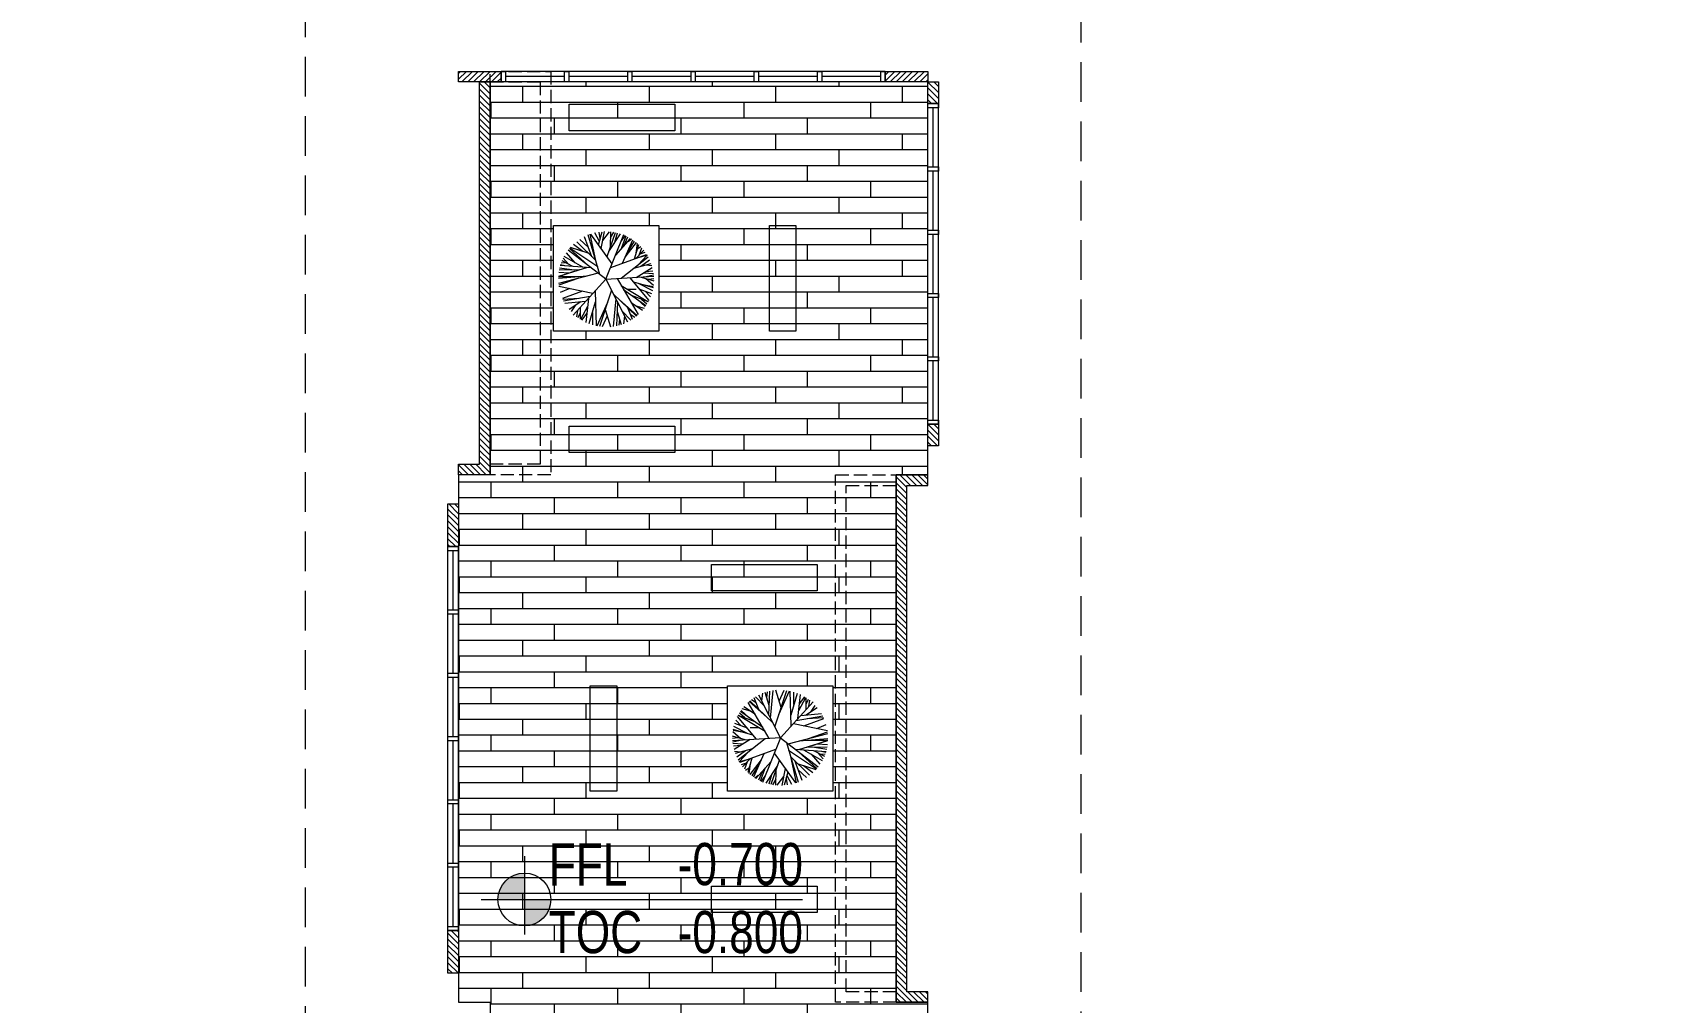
# Model space of a CAD drawing. Header units: millimetres. Extents: x -162958 to 167200, y -450 to 146301.
# Drawn here: x 42975 to 73973, y 101450 to 119833 of the extents above; entities that cross this region are included whole.
import ezdxf
from ezdxf.enums import TextEntityAlignment as Align

# ---------------------------------------------------------------- set-up
doc = ezdxf.new("R2010")
doc.units = ezdxf.units.MM
doc.linetypes.add('Xr_MB nha xuong CM2$0$DASH', pattern=[0.35, 0.25, -0.1])
doc.linetypes.add('Xr_MB nha xuong CM2$0$HIDDENX2', pattern=[0.75, 0.5, -0.25])
doc.layers.get('0').update_dxf_attribs({"lineweight": 5})
for name, color, linetype, lineweight in [('A-Dim', 8, 'Continuous', 5), ('A-Dim-Area', 7, 'Continuous', 5), ('A-Text', 2, 'Continuous', 5), ('CJSC.2-Tuong', 3, 'Continuous', 5), ('CJSC.6-Hatch', 251, 'Continuous', 5), ('FLOOR FINISHED', 253, 'Continuous', 5), ('Xr_MB nha xuong CM2$0$A-Solid-Stair', 151, 'Continuous', 5), ('Xr_MB nha xuong CM2$0$A-Solid-Wall H', 9, 'Continuous', 18), ('Xr_MB nha xuong CM2$0$A-Solid-WallC', 2, 'Continuous', 5), ('Xr_MB nha xuong CM2$0$A-Solid-Window', 4, 'Continuous', 5), ('Xr_MB nha xuong CM2$0$CJSC.11-Khuat', 152, 'Xr_MB nha xuong CM2$0$HIDDENX2', 5)]:
    doc.layers.add(name, color=color, linetype=linetype, lineweight=lineweight)
doc.styles.add('CJSC1', font='arial.ttf', dxfattribs={"width": 0.75})

# ---------------------------------------------------------------- blocks, each defined once
blk = doc.blocks.new('COT CAO DO')
at = {"layer": 'A-Dim'}
h = blk.add_hatch(color=256, dxfattribs=at)
h.paths.add_polyline_path([(0, 586, 0.414214), (-586, 0), (0, 0)])
h.paths.add_polyline_path([(586, 0), (0, 0), (0, -586, 0.414214)])
for p, q in [((0, 961), (0, -774)), ((-961, 0), (6166, 1))]:
    blk.add_line(p, q, dxfattribs=at)
blk.add_circle((0, 0), 586, dxfattribs=at)
at = {"layer": 'A-Text', "color": 6, "style": 'CJSC1', "width": 0.75}
for s, p in [('FFL', (541, 309)), ('TOC', (541, -1188))]:
    blk.add_text(s, height=935, dxfattribs=at).set_placement(p)
for tag, p in [('%%P0.000', (6173, 318)), ('-0.050', (6173, -1188))]:
    blk.add_attdef(tag, text='', height=935, dxfattribs=at).set_placement(p, align=Align.RIGHT)
blk = doc.blocks.new('A$C0c999cd2')
at = {"layer": 'CJSC.6-Hatch'}
h = blk.add_hatch(dxfattribs=at)
h.set_pattern_fill('BOARDW', color=250, scale=150, angle=180, pattern_type=2)
h.set_pattern_definition([(180, (-1016937.57, -1791282.35), (-4e-14, -300), []), (270, (-1016937.57, -1791282.35), (600, -600), [300, -2100]), (270, (-1018137.57, -1791582.35), (600, -600), [300, -2100])])
h.paths.add_polyline_path([(10000, -1100), (1700, -1100), (1700, -8550), (1100, -8550), (1100, -18550), (1700, -18550), (1700, -28550), (1100, -28550), (1100, -35000), (3600, -35000), (3600, -35300), (9400, -35300), (9400, -28550), (10000, -28550), (10000, -18550), (9400, -18550), (9400, -8550), (10000, -8550)])
h.paths.add_polyline_path([(2900, -22550), (4900, -22550), (4900, -24550), (2900, -24550)], flags=16)
h.paths.add_polyline_path([(6200, -12550), (8200, -12550), (8200, -14550), (6200, -14550)], flags=16)
h.paths.add_polyline_path([(2900, -3825), (4900, -3825), (4900, -5825), (2900, -5825)], flags=16)
at = {"layer": 'FLOOR FINISHED', "elevation": 0}
for points in [[(10000, -1100), (1700, -1100), (1700, -8550), (1700, -8550), (1100, -8550), (1100, -18550), (1700, -18550), (1700, -28550), (1100, -28550), (1100, -35000), (3600, -35000), (3600, -35300), (9400, -35300), (9400, -28550), (10000, -28550), (10000, -18550), (9400, -18550), (9400, -8550), (10000, -8550)], [(2900, -3825), (4900, -3825), (4900, -5825), (2900, -5825)], [(6200, -12550), (8200, -12550), (8200, -14550), (6200, -14550)]]:
    blk.add_lwpolyline(points, close=True, dxfattribs=at)
blk = doc.blocks.new('Xr_MB nha xuong CM2$0$2026234234234')
at = {"color": 0}
for p, q in [((46122, 17178), (46112, 17240)), ((46192, 17153), (46119, 17247)), ((46181, 17177), (46131, 17256)), ((46208, 17115), (46143, 17265)), ((46173, 17254), (46151, 17270)), ((46252, 17166), (46157, 17273)), ((46199, 17226), (46174, 17283)), ((46217, 17205), (46185, 17289)), ((46215, 17258), (46190, 17291)), ((46314, 17012), (46199, 17298)), ((46296, 17189), (46222, 17303)), ((46257, 17249), (46240, 17308)), ((46307, 17157), (46253, 17311)), ((46284, 17277), (46263, 17313)), ((46274, 17111), (46411, 17301)), ((46286, 17217), (46283, 17315)), ((46334, 17260), (46292, 17316)), ((46344, 17208), (46323, 17317)), ((46362, 17233), (46338, 17316)), ((46351, 17273), (46358, 17314)), ((46353, 17043), (46427, 17295)), ((46356, 17254), (46386, 17308)), ((46379, 17131), (46414, 17300)), ((46379, 17131), (46501, 17252)), ((46404, 17155), (46452, 17284)), ((46427, 17218), (46480, 17267)), ((46092, 17095), (46036, 17137)), ((46217, 17018), (46045, 17156)), ((46051, 17167), (46132, 17143)), ((46108, 17105), (46051, 17167)), ((46283, 17088), (46054, 17171)), ((46090, 17177), (46063, 17185)), ((46118, 17148), (46072, 17197)), ((46102, 17165), (46084, 17212)), ((46117, 17204), (46091, 17221)), ((46132, 17143), (46105, 17235)), ((46314, 17012), (46555, 17198)), ((46367, 17091), (46545, 17210)), ((46427, 17178), (46541, 17215)), ((46427, 17099), (46547, 17208)), ((46462, 17189), (46521, 17235)), ((46462, 17090), (46581, 17158)), ((46510, 17117), (46567, 17181)), ((46553, 17108), (46587, 17146)), ((46314, 17012), (46009, 17031)), ((46067, 17027), (46010, 17040)), ((46072, 17054), (46011, 17048)), ((46060, 17062), (46014, 17066)), ((46122, 17024), (46018, 17087)), ((46059, 17104), (46021, 17099)), ((46135, 17083), (46026, 17113)), ((46364, 17051), (46617, 16984)), ((46410, 17086), (46606, 17099)), ((46433, 17088), (46618, 17030)), ((46435, 17032), (46618, 17016)), ((46483, 17072), (46613, 17071)), ((46514, 17063), (46617, 17027)), ((46525, 17094), (46595, 17130)), ((46532, 17072), (46610, 17084)), ((46549, 17052), (46615, 17055)), ((46571, 17117), (46601, 17114)), ((46576, 17097), (46604, 17105)), ((46088, 17026), (46009, 17003)), ((46042, 17012), (46009, 17016)), ((46062, 17018), (46011, 16974)), ((46079, 16978), (46012, 16966)), ((46138, 16995), (46013, 16959)), ((46104, 16985), (46017, 16940)), ((46103, 16951), (46022, 16922)), ((46063, 16937), (46030, 16899)), ((46161, 17022), (46041, 16876)), ((46217, 16972), (46047, 16870)), ((46201, 16946), (46059, 16844)), ((46242, 17016), (46109, 16786)), ((46176, 16948), (46120, 16949)), ((46314, 17012), (46177, 16739)), ((46278, 16942), (46355, 16710)), ((46314, 17012), (46523, 16783)), ((46384, 16935), (46377, 16714)), ((46397, 16921), (46615, 16966)), ((46465, 16935), (46592, 16889)), ((46487, 17027), (46617, 17027)), ((46494, 17016), (46616, 16975)), ((46546, 16952), (46606, 16928)), ((46152, 16910), (46045, 16869)), ((46087, 16885), (46053, 16855)), ((46110, 16880), (46063, 16838)), ((46124, 16843), (46070, 16828)), ((46154, 16863), (46081, 16814)), ((46227, 16880), (46115, 16781)), ((46267, 16919), (46119, 16777)), ((46176, 16832), (46146, 16757)), ((46241, 16867), (46246, 16715)), ((46251, 16887), (46268, 16711)), ((46304, 16864), (46372, 16713)), ((46382, 16865), (46423, 16727)), ((46414, 16902), (46585, 16873)), ((46426, 16889), (46443, 16736)), ((46432, 16837), (46477, 16755)), ((46444, 16870), (46576, 16857)), ((46475, 16867), (46549, 16819)), ((46478, 16832), (46479, 16756)), ((46485, 16890), (46589, 16882)), ((46510, 16844), (46537, 16805)), ((46159, 16789), (46130, 16769)), ((46213, 16810), (46156, 16751)), ((46196, 16777), (46202, 16728)), ((46243, 16807), (46216, 16723)), ((46227, 16757), (46232, 16718)), ((46319, 16819), (46286, 16708)), ((46307, 16778), (46339, 16708)), ((46401, 16800), (46401, 16720)), ((46436, 16796), (46471, 16751)), ((46479, 16797), (46493, 16766)), ((46496, 16812), (46503, 16773))]:
    blk.add_line(p, q, dxfattribs=at)
blk = doc.blocks.new('Xr_MB nha xuong CM2$0$2026dataijie')
at = {"layer": 'Xr_MB nha xuong CM2$0$A-Solid-Stair'}
blk.add_line((3212553, 2342134), (3220853, 2342134), dxfattribs=at)
for points in [[(3216653, 2376009), (3214653, 2376009), (3214653, 2376509), (3216653, 2376509)], [(3218953, 2374209), (3218953, 2372209), (3218453, 2372209), (3218453, 2374209)], [(3216653, 2369909), (3214653, 2369909), (3214653, 2370409), (3216653, 2370409)], [(3217353, 2367784), (3219353, 2367784), (3219353, 2367284), (3217353, 2367284)], [(3215053, 2363484), (3215053, 2365484), (3215553, 2365484), (3215553, 2363484)], [(3217353, 2361684), (3219353, 2361684), (3219353, 2361184), (3217353, 2361184)], [(3216653, 2357284), (3214653, 2357284), (3214653, 2357784), (3216653, 2357784)], [(3218953, 2355484), (3218953, 2353484), (3218453, 2353484), (3218453, 2355484)], [(3216653, 2351184), (3214653, 2351184), (3214653, 2351684), (3216653, 2351684)], [(3220653, 2348355), (3220653, 2346155), (3220153, 2346155), (3220153, 2348355)], [(3220653, 2345555), (3220653, 2343355), (3220153, 2343355), (3220153, 2345555)], [(3215053, 2343034), (3212553, 2343034), (3212553, 2342734), (3215053, 2342734)], [(3212553, 2342734), (3220853, 2342734), (3220853, 2340934), (3212553, 2340934)], [(3215553, 2342434), (3212553, 2342434), (3212553, 2342134), (3215553, 2342134)]]:
    blk.add_lwpolyline(points, close=True, dxfattribs=at)
at = {"layer": 'Xr_MB nha xuong CM2$0$A-Solid-Stair', "elevation": 0}
for points in [[(3216354, 2372209), (3214354, 2372209), (3214354, 2374209), (3216354, 2374209)], [(3217653, 2365484), (3219653, 2365484), (3219653, 2363484), (3217653, 2363484)], [(3216354, 2353484), (3214354, 2353484), (3214354, 2355484), (3216354, 2355484)]]:
    blk.add_lwpolyline(points, close=True, dxfattribs=at)
at = {"color": 96, "true_color": 0x007f00, "xscale": -2.967032967032967, "yscale": 2.967032967032967, "zscale": 2.967032967032967}
for p in [(3352765, 2322717, 0), (3352765, 2303992, 0)]:
    blk.add_blockref('Xr_MB nha xuong CM2$0$2026234234234', p, dxfattribs=at)
at = {"color": 96, "true_color": 0x007f00, "xscale": -2.967032967032967, "yscale": 2.967032967032967, "zscale": 2.967032967032967, "rotation": 180}
blk.add_blockref('Xr_MB nha xuong CM2$0$2026234234234', (3081242, 2414975, 0), dxfattribs=at)

msp = doc.modelspace()

# ---------------------------------------------------------------- hatches: boundary and pattern name
at = {"layer": 'Xr_MB nha xuong CM2$0$A-Solid-Wall H'}
h = msp.add_hatch(dxfattribs=at)
h.set_pattern_fill('ANSI31', color=256, scale=25, angle=-180)
h.set_pattern_definition([(225, (115856.28, 175000.48), (56.1266, -56.1266), [])])
h.paths.add_polyline_path([(51859.8, 119100.1), (51859.8, 118900.1), (51049.9, 118900.1), (51049.9, 119100.1)])
h = msp.add_hatch(dxfattribs=at)
h.set_pattern_fill('ANSI31', color=256, scale=25, angle=-180)
h.set_pattern_definition([(225, (107366.28, 175000.48), (56.1266, -56.1266), [])])
h.paths.add_polyline_path([(59949.8, 119100.1), (59949.8, 118900.1), (59139.8, 118900.1), (59139.8, 119100.1)])
h = msp.add_hatch(dxfattribs=at)
h.set_pattern_fill('ANSI31', color=256, scale=25, angle=-90)
h.set_pattern_definition([(315, (52799.79, 111350.01), (56.1266, 56.1266), [])])
h.paths.add_polyline_path([(51049.8, 111650), (51449.8, 111650), (51449.8, 118900), (51649.8, 118900), (51649.8, 111450), (51049.8, 111450)])
h = msp.add_hatch(dxfattribs=at)
h.set_pattern_fill('ANSI31', color=256, scale=25, angle=-90)
h.set_pattern_definition([(315, (49955.91, 119800.01), (56.1266, 56.1266), [])])
h.paths.add_polyline_path([(60149.9, 118490.1), (59949.9, 118490.1), (59949.9, 118900), (60149.9, 118900)])
h = msp.add_hatch(dxfattribs=at)
h.set_pattern_fill('ANSI31', color=256, scale=25, angle=-90)
h.set_pattern_definition([(315, (49955.91, 113310.01), (56.1266, 56.1266), [])])
h.paths.add_polyline_path([(60149.9, 112000.1), (59949.9, 112000.1), (59949.9, 112410), (60149.9, 112410)])
h = msp.add_hatch(dxfattribs=at)
h.set_pattern_fill('ANSI31', color=256, scale=25, angle=-90)
h.set_pattern_definition([(315, (54487.26, 103700.01), (56.1266, 56.1266), [])])
h.paths.add_polyline_path([(59949.8, 101650), (59549.8, 101650), (59549.8, 111250), (59949.8, 111250), (59949.8, 111450), (59349.8, 111450), (59349.8, 101450), (59949.8, 101450)])
h = msp.add_hatch(dxfattribs=at)
h.set_pattern_fill('ANSI31', color=256, scale=25, angle=-90)
h.set_pattern_definition([(315, (59055.91, 111800.01), (56.1266, 56.1266), [])])
h.paths.add_polyline_path([(51049.9, 110090.1), (50849.9, 110090.1), (50849.9, 110900), (51049.9, 110900)])
h = msp.add_hatch(dxfattribs=at)
h.set_pattern_fill('ANSI31', color=256, scale=25, angle=-90)
h.set_pattern_definition([(315, (59055.91, 103310.01), (56.1266, 56.1266), [])])
h.paths.add_polyline_path([(51049.9, 102000.1), (50849.9, 102000.1), (50849.9, 102810.1), (51049.9, 102810.1)])

# ---------------------------------------------------------------- linework, layer by layer
at = {"layer": 'Xr_MB nha xuong CM2$0$A-Solid-WallC', "linetype": 'ByBlock', "lineweight": 0, "ltscale": 0.1}
for points in [[(51859.8, 119100.1), (51859.8, 118900.1), (51049.9, 118900.1), (51049.9, 119100.1)], [(59949.8, 119100.1), (59949.8, 118900.1), (59139.8, 118900.1), (59139.8, 119100.1)], [(60149.9, 118490.1), (59949.9, 118490.1), (59949.9, 118900), (60149.9, 118900)], [(60149.9, 112000.1), (59949.9, 112000.1), (59949.9, 112410), (60149.9, 112410)], [(51049.9, 110090.1), (50849.9, 110090.1), (50849.9, 110900), (51049.9, 110900)], [(51049.9, 102000.1), (50849.9, 102000.1), (50849.9, 102810.1), (51049.9, 102810.1)]]:
    msp.add_lwpolyline(points, close=True, dxfattribs=at)
at = {"layer": 'Xr_MB nha xuong CM2$0$A-Solid-WallC', "linetype": 'Xr_MB nha xuong CM2$0$DASH', "lineweight": 0, "ltscale": 1000}
for points in [[(51649.8, 119100), (52799.8, 119100), (52799.8, 111450), (51649.8, 111450)], [(51650, 118900), (52599.8, 118900), (52599.8, 111650), (51650, 111650)], [(58199.8, 111450), (59350, 111450.1), (59350, 101450.1), (58199.8, 101450)], [(58399.8, 111250), (59349.8, 111250), (59349.8, 101650), (58399.8, 101650)]]:
    msp.add_lwpolyline(points, close=True, dxfattribs=at)
at = {"layer": 'Xr_MB nha xuong CM2$0$A-Solid-WallC'}
for points in [[(51049.8, 111650), (51449.8, 111650), (51449.8, 118900), (51649.8, 118900), (51649.8, 111450), (51049.8, 111450)], [(59949.8, 101650), (59549.8, 101650), (59549.8, 111250), (59949.8, 111250), (59949.8, 111450), (59349.8, 111450), (59349.8, 101450), (59949.8, 101450)]]:
    msp.add_lwpolyline(points, close=True, dxfattribs=at)
at = {"layer": 'Xr_MB nha xuong CM2$0$A-Solid-Window'}
for p, q in [((59139.8, 119100.1), (51859.8, 119100.1)), ((59139.8, 118900.1), (51859.8, 118900.1)), ((53059.8, 119000.1), (51939.8, 119000.1)), ((54259.8, 119000.1), (53139.8, 119000.1)), ((55459.8, 119000.1), (54339.8, 119000.1)), ((56659.8, 119000.1), (55539.8, 119000.1)), ((57859.8, 119000.1), (56739.8, 119000.1)), ((59059.8, 119000.1), (57939.8, 119000.1)), ((59949.9, 112410.1), (59949.9, 118490.1)), ((60149.9, 112410.1), (60149.9, 118490.1)), ((60049.9, 117290.1), (60049.9, 118410.1)), ((60049.9, 116090.1), (60049.9, 117210.1)), ((60049.9, 114890.1), (60049.9, 116010.1)), ((60049.9, 113690.1), (60049.9, 114810.1)), ((60049.9, 112490.1), (60049.9, 113610.1)), ((50849.9, 102810.1), (50849.9, 110090.1)), ((51049.9, 102810.1), (51049.9, 110090.1)), ((50949.9, 108890.1), (50949.9, 110010.1)), ((50949.9, 107690.1), (50949.9, 108810.1)), ((50949.9, 106490.1), (50949.9, 107610.1)), ((50949.9, 105290.1), (50949.9, 106410.1)), ((50949.9, 104090.1), (50949.9, 105210.1)), ((50949.9, 102890.1), (50949.9, 104010.1))]:
    msp.add_line(p, q, dxfattribs=at)
for points in [[(51939.8, 119100.1), (51939.8, 118900.1), (51859.8, 118900.1), (51859.8, 119100.1)], [(53139.8, 119100.1), (53139.8, 118900.1), (53059.8, 118900.1), (53059.8, 119100.1)], [(54339.8, 119100.1), (54339.8, 118900.1), (54259.8, 118900.1), (54259.8, 119100.1)], [(55539.8, 119100.1), (55539.8, 118900.1), (55459.8, 118900.1), (55459.8, 119100.1)], [(56739.8, 119100.1), (56739.8, 118900.1), (56659.8, 118900.1), (56659.8, 119100.1)], [(57939.8, 119100.1), (57939.8, 118900.1), (57859.8, 118900.1), (57859.8, 119100.1)], [(59139.8, 119100.1), (59139.8, 118900.1), (59059.8, 118900.1), (59059.8, 119100.1)], [(60149.9, 118410.1), (59949.9, 118410.1), (59949.9, 118490.1), (60149.9, 118490.1)], [(60149.9, 117210.1), (59949.9, 117210.1), (59949.9, 117290.1), (60149.9, 117290.1)], [(60149.9, 116010.1), (59949.9, 116010.1), (59949.9, 116090.1), (60149.9, 116090.1)], [(60149.9, 114810.1), (59949.9, 114810.1), (59949.9, 114890.1), (60149.9, 114890.1)], [(60149.9, 113610.1), (59949.9, 113610.1), (59949.9, 113690.1), (60149.9, 113690.1)], [(60149.9, 112410.1), (59949.9, 112410.1), (59949.9, 112490.1), (60149.9, 112490.1)], [(51049.9, 110010.1), (50849.9, 110010.1), (50849.9, 110090.1), (51049.9, 110090.1)], [(51049.9, 108810.1), (50849.9, 108810.1), (50849.9, 108890.1), (51049.9, 108890.1)], [(51049.9, 107610.1), (50849.9, 107610.1), (50849.9, 107690.1), (51049.9, 107690.1)], [(51049.9, 106410.1), (50849.9, 106410.1), (50849.9, 106490.1), (51049.9, 106490.1)], [(51049.9, 105210.1), (50849.9, 105210.1), (50849.9, 105290.1), (51049.9, 105290.1)], [(51049.9, 104010.1), (50849.9, 104010.1), (50849.9, 104090.1), (51049.9, 104090.1)], [(51049.9, 102810.1), (50849.9, 102810.1), (50849.9, 102890.1), (51049.9, 102890.1)]]:
    msp.add_lwpolyline(points, close=True, dxfattribs=at)
at = {"layer": 'Xr_MB nha xuong CM2$0$CJSC.11-Khuat', "ltscale": 1500}
msp.add_lwpolyline([(117849.8, 127300), (117849.8, 23000), (114949.8, 23000), (114949.8, 26000), (115149.8, 26000), (115149.8, 65100), (106049.8, 65100), (106049.8, 73799.9), (115149.8, 73799.9), (115149.8, 124900), (62849.8, 124900), (62849.8, 23000), (48149.8, 23000), (48149.8, 124900), (30249.8, 124900), (30249.8, 127300)], dxfattribs=at)

# ---------------------------------------------------------------- block references
at = {"layer": 'A-Dim-Area', "xscale": 0.855614973262032, "yscale": 0.855614973262032, "zscale": 0.855614973262032}
msp.add_blockref('COT CAO DO', (52299.7, 103398.6), dxfattribs=at).add_auto_attribs({'-0.050': '-0.800', '%%P0.000': '-0.700'})
at = {"layer": 'CJSC.2-Tuong', "ltscale": 1000}
msp.add_blockref('A$C0c999cd2', (49949.8, 120000, 0), dxfattribs=at)
at = {"layer": 'Xr_MB nha xuong CM2$0$A-Solid-Stair'}
msp.add_blockref('Xr_MB nha xuong CM2$0$2026dataijie', (-3161503.5, -2258033.7), dxfattribs=at)

doc.saveas('drawing.dxf')
